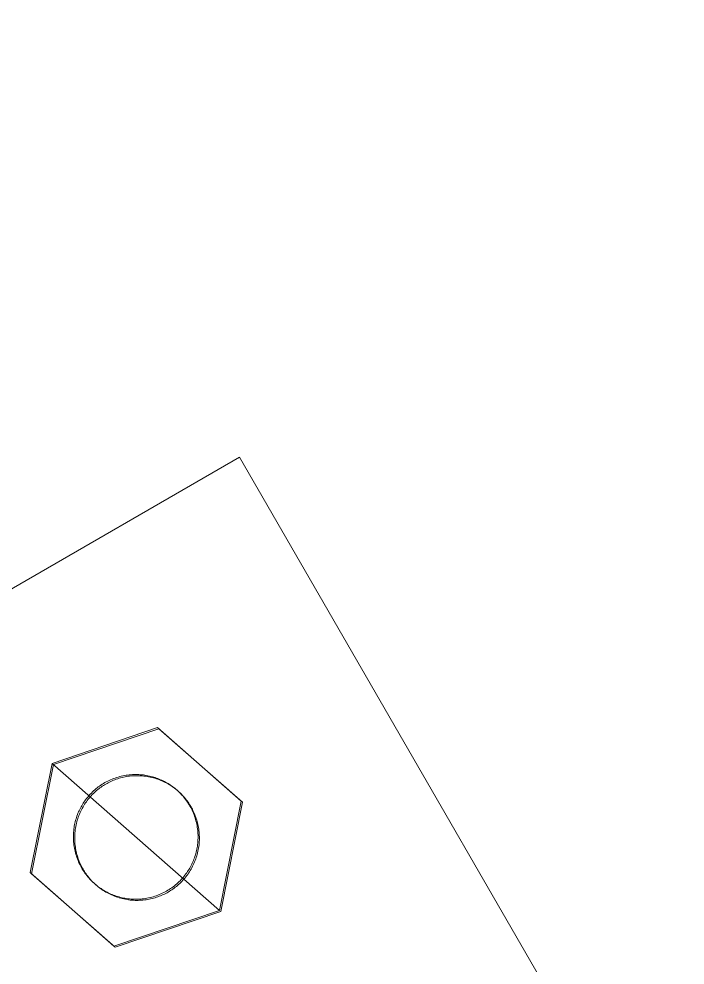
# Model space of a CAD drawing. Header units: millimetres. Extents: x 1.5 to 37.9, y -0.3 to 12.6.
# Drawn here: x 5.6355 to 5.6953, y 2.9982 to 3.0831 of the extents above; entities that cross this region are included whole.
import ezdxf

# ---------------------------------------------------------------- set-up
doc = ezdxf.new("R2010")
doc.units = ezdxf.units.MM
doc.linetypes.add('ACAD_ISO02W100', pattern=[15, 12, -3])
doc.layers.add('0.2', color=6, linetype='Continuous', lineweight=15)

msp = doc.modelspace()

# ---------------------------------------------------------------- linework, layer by layer
at = {"layer": '0.2', "linetype": 'ACAD_ISO02W100', "ltscale": 0.02, "extrusion": (0.103105, -0.178583, 0.978508)}
msp.add_lwpolyline([(6.416106, 2.307319), (6.416106, 0.229199)], dxfattribs=at)
at = {"layer": '0.2'}
for points in [[(5.612017, 3.018816), (5.655318, 3.043815)], [(5.655318, 3.043815), (5.695317, 2.974532)], [(5.655318, 3.043815), (5.695317, 2.974532)], [(5.638482, 3.016331), (5.647953, 3.019541)], [(5.638482, 3.016331), (5.647953, 3.019541)], [(5.647953, 3.019541), (5.655469, 3.012945)], [(5.647953, 3.019541), (5.655469, 3.012945)], [(5.648072, 3.019437), (5.638602, 3.016227)], [(5.648072, 3.019437), (5.638602, 3.016227)], [(5.655588, 3.01284), (5.648072, 3.019437)], [(5.655588, 3.01284), (5.648072, 3.019437)], [(5.636527, 3.006524), (5.638482, 3.016331)], [(5.636527, 3.006524), (5.638482, 3.016331)], [(5.638602, 3.016227), (5.636647, 3.006419)], [(5.638602, 3.016227), (5.636647, 3.006419)], [(5.638482, 3.016331), (5.653513, 3.003138)], [(5.655469, 3.012945), (5.653513, 3.003138)], [(5.655469, 3.012945), (5.653513, 3.003138)], [(5.653633, 3.003033), (5.655588, 3.01284)], [(5.653633, 3.003033), (5.655588, 3.01284)], [(5.644043, 2.999928), (5.636527, 3.006524)], [(5.644043, 2.999928), (5.636527, 3.006524)], [(5.636647, 3.006419), (5.644162, 2.999823)], [(5.636647, 3.006419), (5.644162, 2.999823)], [(5.653513, 3.003138), (5.644043, 2.999928)], [(5.653513, 3.003138), (5.644043, 2.999928)], [(5.644162, 2.999823), (5.653633, 3.003033)], [(5.644162, 2.999823), (5.653633, 3.003033)]]:
    msp.add_lwpolyline(points, dxfattribs=at)
at = {"layer": '0.2', "extrusion": (-2.05876e-10, 1, -1.09014e-05)}
msp.add_lwpolyline([(-5.655318, 1.259695), (-5.655318, 1.254695)], dxfattribs=at)
at = {"layer": '0.2'}
for points in [[(5.647953, 3.019541), (5.638482, 3.016331), (5.636527, 3.006524), (5.644043, 2.999928), (5.653513, 3.003138), (5.655469, 3.012945)], [(5.643312, 3.004825), (5.643204, 3.004885), (5.643096, 3.004949), (5.642988, 3.005016), (5.642882, 3.005086), (5.642776, 3.005159), (5.64267, 3.005234), (5.642566, 3.005313), (5.642463, 3.005395), (5.642361, 3.00548), (5.642261, 3.005568), (5.642162, 3.005659), (5.642065, 3.005753), (5.641969, 3.00585), (5.641875, 3.00595), (5.641783, 3.006053), (5.641693, 3.006158), (5.641605, 3.006266), (5.64152, 3.006377), (5.641437, 3.006491), (5.641357, 3.006607), (5.641279, 3.006725), (5.641204, 3.006846), (5.641132, 3.006969), (5.641063, 3.007095), (5.640997, 3.007222), (5.640934, 3.007352), (5.640874, 3.007483), (5.640818, 3.007616), (5.640765, 3.00775), (5.640715, 3.007886), (5.640669, 3.008023), (5.640627, 3.008162), (5.640588, 3.008302), (5.640553, 3.008442), (5.640521, 3.008583), (5.640493, 3.008725), (5.640469, 3.008867), (5.640448, 3.00901), (5.640432, 3.009153), (5.640418, 3.009296), (5.640409, 3.009439), (5.640403, 3.009581), (5.640401, 3.009724), (5.640403, 3.009865), (5.640408, 3.010006), (5.640416, 3.010147), (5.640429, 3.010286), (5.640444, 3.010425), (5.640463, 3.010562), (5.640485, 3.010698), (5.64051, 3.010833), (5.640538, 3.010966), (5.64057, 3.011097), (5.640604, 3.011227), (5.640641, 3.011356), (5.640681, 3.011482), (5.640724, 3.011607), (5.640769, 3.011729), (5.640816, 3.01185), (5.640866, 3.011968), (5.640919, 3.012085), (5.640973, 3.012199), (5.64103, 3.012311), (5.641088, 3.012421), (5.641149, 3.012529), (5.641213, 3.012637), (5.641279, 3.012744), (5.641349, 3.012851), (5.641422, 3.012957), (5.641498, 3.013062), (5.641577, 3.013166), (5.641659, 3.013269), (5.641744, 3.013371), (5.641832, 3.013471), (5.641923, 3.01357), (5.642017, 3.013668), (5.642113, 3.013764), (5.642213, 3.013857), (5.642316, 3.013949), (5.642421, 3.014039), (5.64253, 3.014127), (5.642641, 3.014212), (5.642754, 3.014295), (5.64287, 3.014376), (5.642989, 3.014453), (5.64311, 3.014528), (5.643233, 3.0146), (5.643358, 3.014669), (5.643485, 3.014735), (5.643615, 3.014798), (5.643746, 3.014858), (5.643879, 3.014914), (5.644014, 3.014968), (5.644149, 3.015017), (5.644287, 3.015063), (5.644425, 3.015106), (5.644565, 3.015145), (5.644705, 3.01518), (5.644847, 3.015211), (5.644988, 3.015239), (5.645131, 3.015264), (5.645273, 3.015284), (5.645416, 3.015301), (5.645559, 3.015314), (5.645702, 3.015323), (5.645845, 3.015329), (5.645987, 3.015331), (5.646129, 3.01533), (5.64627, 3.015324), (5.64641, 3.015316), (5.64655, 3.015304), (5.646688, 3.015288), (5.646825, 3.01527), (5.646961, 3.015248), (5.647096, 3.015222), (5.647229, 3.015194), (5.647361, 3.015163), (5.647491, 3.015128), (5.647619, 3.015091), (5.647746, 3.015051), (5.64787, 3.015009), (5.647993, 3.014963), (5.648113, 3.014916), (5.648232, 3.014866), (5.648348, 3.014814), (5.648462, 3.014759), (5.648574, 3.014703), (5.648684, 3.014644), (5.648792, 3.014584), (5.6489, 3.01452), (5.649007, 3.014453), (5.649114, 3.014383), (5.64922, 3.01431), (5.649325, 3.014235), (5.649429, 3.014156), (5.649532, 3.014074), (5.649634, 3.013989), (5.649735, 3.013901), (5.649834, 3.01381), (5.649931, 3.013716), (5.650027, 3.013619), (5.650121, 3.013519), (5.650213, 3.013416), (5.650303, 3.013311), (5.65039, 3.013203), (5.650476, 3.013092), (5.650559, 3.012978), (5.650639, 3.012862), (5.650717, 3.012744), (5.650792, 3.012623), (5.650864, 3.0125), (5.650933, 3.012374), (5.650999, 3.012247), (5.651062, 3.012117), (5.651121, 3.011986), (5.651178, 3.011853), (5.651231, 3.011719), (5.65128, 3.011583), (5.651326, 3.011446), (5.651369, 3.011307), (5.651408, 3.011167), (5.651443, 3.011027), (5.651475, 3.010886), (5.651503, 3.010744), (5.651527, 3.010602), (5.651547, 3.010459), (5.651564, 3.010316), (5.651577, 3.010173), (5.651587, 3.01003), (5.651592, 3.009888), (5.651594, 3.009745), (5.651593, 3.009604), (5.651588, 3.009463), (5.651579, 3.009322), (5.651567, 3.009183), (5.651552, 3.009044), (5.651533, 3.008907), (5.651511, 3.008771), (5.651486, 3.008636), (5.651457, 3.008503), (5.651426, 3.008372), (5.651392, 3.008242), (5.651354, 3.008113), (5.651315, 3.007987), (5.651272, 3.007862), (5.651227, 3.00774), (5.651179, 3.007619), (5.651129, 3.007501), (5.651077, 3.007384), (5.651023, 3.00727), (5.650966, 3.007158), (5.650908, 3.007048), (5.650847, 3.00694), (5.650783, 3.006832), (5.650716, 3.006725), (5.650647, 3.006618), (5.650574, 3.006512), (5.650498, 3.006407), (5.650419, 3.006303), (5.650337, 3.0062), (5.650252, 3.006098), (5.650164, 3.005998), (5.650073, 3.005899), (5.649979, 3.005801), (5.649882, 3.005705), (5.649782, 3.005612), (5.64968, 3.00552), (5.649574, 3.00543), (5.649466, 3.005342), (5.649355, 3.005257), (5.649242, 3.005174), (5.649126, 3.005093), (5.649007, 3.005016), (5.648886, 3.004941), (5.648763, 3.004869), (5.648638, 3.0048), (5.64851, 3.004734), (5.648381, 3.004671), (5.64825, 3.004611), (5.648117, 3.004554), (5.647982, 3.004501), (5.647846, 3.004452), (5.647709, 3.004406), (5.64757, 3.004363), (5.647431, 3.004324), (5.64729, 3.004289), (5.647149, 3.004258), (5.647007, 3.00423), (5.646865, 3.004205), (5.646722, 3.004185), (5.646579, 3.004168), (5.646436, 3.004155), (5.646294, 3.004146), (5.646151, 3.00414), (5.646009, 3.004138), (5.645867, 3.004139), (5.645726, 3.004145), (5.645586, 3.004153), (5.645446, 3.004165), (5.645308, 3.004181), (5.64517, 3.004199), (5.645034, 3.004221), (5.6449, 3.004247), (5.644767, 3.004275), (5.644635, 3.004306), (5.644505, 3.004341), (5.644377, 3.004378), (5.64425, 3.004418), (5.644126, 3.00446), (5.644003, 3.004506), (5.643882, 3.004553), (5.643764, 3.004603), (5.643648, 3.004655), (5.643533, 3.00471), (5.643421, 3.004766)], [(5.643312, 3.004825), (5.643204, 3.004885), (5.643096, 3.004949), (5.642988, 3.005016), (5.642882, 3.005086), (5.642776, 3.005159), (5.64267, 3.005234), (5.642566, 3.005313), (5.642463, 3.005395), (5.642361, 3.00548), (5.642261, 3.005568), (5.642162, 3.005659), (5.642065, 3.005753), (5.641969, 3.00585), (5.641875, 3.00595), (5.641783, 3.006053), (5.641693, 3.006158), (5.641605, 3.006266), (5.64152, 3.006377), (5.641437, 3.006491), (5.641357, 3.006607), (5.641279, 3.006725), (5.641204, 3.006846), (5.641132, 3.006969), (5.641063, 3.007095), (5.640997, 3.007222), (5.640934, 3.007352), (5.640874, 3.007483), (5.640818, 3.007616), (5.640765, 3.00775), (5.640715, 3.007886), (5.640669, 3.008023), (5.640627, 3.008162), (5.640588, 3.008302), (5.640553, 3.008442), (5.640521, 3.008583), (5.640493, 3.008725), (5.640469, 3.008867), (5.640448, 3.00901), (5.640432, 3.009153), (5.640418, 3.009296), (5.640409, 3.009439), (5.640403, 3.009581), (5.640401, 3.009724), (5.640403, 3.009865), (5.640408, 3.010006), (5.640416, 3.010147), (5.640429, 3.010286), (5.640444, 3.010425), (5.640463, 3.010562), (5.640485, 3.010698), (5.64051, 3.010833), (5.640538, 3.010966), (5.64057, 3.011097), (5.640604, 3.011227), (5.640641, 3.011356), (5.640681, 3.011482), (5.640724, 3.011607), (5.640769, 3.011729), (5.640816, 3.01185), (5.640866, 3.011968), (5.640919, 3.012085), (5.640973, 3.012199), (5.64103, 3.012311), (5.641088, 3.012421), (5.641149, 3.012529), (5.641213, 3.012637), (5.641279, 3.012744), (5.641349, 3.012851), (5.641422, 3.012957), (5.641498, 3.013062), (5.641577, 3.013166), (5.641659, 3.013269), (5.641744, 3.013371), (5.641832, 3.013471), (5.641923, 3.01357), (5.642017, 3.013668), (5.642113, 3.013764), (5.642213, 3.013857), (5.642316, 3.013949), (5.642421, 3.014039), (5.64253, 3.014127), (5.642641, 3.014212), (5.642754, 3.014295), (5.64287, 3.014376), (5.642989, 3.014453), (5.64311, 3.014528), (5.643233, 3.0146), (5.643358, 3.014669), (5.643485, 3.014735), (5.643615, 3.014798), (5.643746, 3.014858), (5.643879, 3.014914), (5.644014, 3.014968), (5.644149, 3.015017), (5.644287, 3.015063), (5.644425, 3.015106), (5.644565, 3.015145), (5.644705, 3.01518), (5.644847, 3.015211), (5.644988, 3.015239), (5.645131, 3.015264), (5.645273, 3.015284), (5.645416, 3.015301), (5.645559, 3.015314), (5.645702, 3.015323), (5.645845, 3.015329), (5.645987, 3.015331), (5.646129, 3.01533), (5.64627, 3.015324), (5.64641, 3.015316), (5.64655, 3.015304), (5.646688, 3.015288), (5.646825, 3.01527), (5.646961, 3.015248), (5.647096, 3.015222), (5.647229, 3.015194), (5.647361, 3.015163), (5.647491, 3.015128), (5.647619, 3.015091), (5.647746, 3.015051), (5.64787, 3.015009), (5.647993, 3.014963), (5.648113, 3.014916), (5.648232, 3.014866), (5.648348, 3.014814), (5.648462, 3.014759), (5.648574, 3.014703), (5.648684, 3.014644), (5.648792, 3.014584), (5.6489, 3.01452), (5.649007, 3.014453), (5.649114, 3.014383), (5.64922, 3.01431), (5.649325, 3.014235), (5.649429, 3.014156), (5.649532, 3.014074), (5.649634, 3.013989), (5.649735, 3.013901), (5.649834, 3.01381), (5.649931, 3.013716), (5.650027, 3.013619), (5.650121, 3.013519), (5.650213, 3.013416), (5.650303, 3.013311), (5.65039, 3.013203), (5.650476, 3.013092), (5.650559, 3.012978), (5.650639, 3.012862), (5.650717, 3.012744), (5.650792, 3.012623), (5.650864, 3.0125), (5.650933, 3.012374), (5.650999, 3.012247), (5.651062, 3.012117), (5.651121, 3.011986), (5.651178, 3.011853), (5.651231, 3.011719), (5.65128, 3.011583), (5.651326, 3.011446), (5.651369, 3.011307), (5.651408, 3.011167), (5.651443, 3.011027), (5.651475, 3.010886), (5.651503, 3.010744), (5.651527, 3.010602), (5.651547, 3.010459), (5.651564, 3.010316), (5.651577, 3.010173), (5.651587, 3.01003), (5.651592, 3.009888), (5.651594, 3.009745), (5.651593, 3.009604), (5.651588, 3.009463), (5.651579, 3.009322), (5.651567, 3.009183), (5.651552, 3.009044), (5.651533, 3.008907), (5.651511, 3.008771), (5.651486, 3.008636), (5.651457, 3.008503), (5.651426, 3.008372), (5.651392, 3.008242), (5.651354, 3.008113), (5.651315, 3.007987), (5.651272, 3.007862), (5.651227, 3.00774), (5.651179, 3.007619), (5.651129, 3.007501), (5.651077, 3.007384), (5.651023, 3.00727), (5.650966, 3.007158), (5.650908, 3.007048), (5.650847, 3.00694), (5.650783, 3.006832), (5.650716, 3.006725), (5.650647, 3.006618), (5.650574, 3.006512), (5.650498, 3.006407), (5.650419, 3.006303), (5.650337, 3.0062), (5.650252, 3.006098), (5.650164, 3.005998), (5.650073, 3.005899), (5.649979, 3.005801), (5.649882, 3.005705), (5.649782, 3.005612), (5.64968, 3.00552), (5.649574, 3.00543), (5.649466, 3.005342), (5.649355, 3.005257), (5.649242, 3.005174), (5.649126, 3.005093), (5.649007, 3.005016), (5.648886, 3.004941), (5.648763, 3.004869), (5.648638, 3.0048), (5.64851, 3.004734), (5.648381, 3.004671), (5.64825, 3.004611), (5.648117, 3.004554), (5.647982, 3.004501), (5.647846, 3.004452), (5.647709, 3.004406), (5.64757, 3.004363), (5.647431, 3.004324), (5.64729, 3.004289), (5.647149, 3.004258), (5.647007, 3.00423), (5.646865, 3.004205), (5.646722, 3.004185), (5.646579, 3.004168), (5.646436, 3.004155), (5.646294, 3.004146), (5.646151, 3.00414), (5.646009, 3.004138), (5.645867, 3.004139), (5.645726, 3.004145), (5.645586, 3.004153), (5.645446, 3.004165), (5.645308, 3.004181), (5.64517, 3.004199), (5.645034, 3.004221), (5.6449, 3.004247), (5.644767, 3.004275), (5.644635, 3.004306), (5.644505, 3.004341), (5.644377, 3.004378), (5.64425, 3.004418), (5.644126, 3.00446), (5.644003, 3.004506), (5.643882, 3.004553), (5.643764, 3.004603), (5.643648, 3.004655), (5.643533, 3.00471), (5.643421, 3.004766)], [(5.649027, 3.004849), (5.64892, 3.004785), (5.648811, 3.004724), (5.648699, 3.004664), (5.648585, 3.004607), (5.648469, 3.004551), (5.648351, 3.004498), (5.64823, 3.004448), (5.648108, 3.004399), (5.647984, 3.004354), (5.647857, 3.004311), (5.647729, 3.00427), (5.647599, 3.004233), (5.647467, 3.004198), (5.647334, 3.004167), (5.647199, 3.004139), (5.647062, 3.004114), (5.646925, 3.004092), (5.646786, 3.004073), (5.646646, 3.004058), (5.646506, 3.004047), (5.646364, 3.004039), (5.646222, 3.004034), (5.646079, 3.004033), (5.645936, 3.004036), (5.645793, 3.004043), (5.645649, 3.004053), (5.645506, 3.004067), (5.645362, 3.004084), (5.645219, 3.004106), (5.645077, 3.004131), (5.644935, 3.00416), (5.644794, 3.004192), (5.644653, 3.004228), (5.644514, 3.004268), (5.644376, 3.004311), (5.644239, 3.004358), (5.644104, 3.004408), (5.64397, 3.004462), (5.643838, 3.004519), (5.643708, 3.004579), (5.643579, 3.004642), (5.643453, 3.004708), (5.643329, 3.004778), (5.643207, 3.00485), (5.643087, 3.004925), (5.64297, 3.005002), (5.642855, 3.005082), (5.642743, 3.005165), (5.642633, 3.00525), (5.642527, 3.005337), (5.642423, 3.005426), (5.642321, 3.005517), (5.642223, 3.00561), (5.642128, 3.005705), (5.642035, 3.005801), (5.641945, 3.005899), (5.641859, 3.005998), (5.641775, 3.006099), (5.641695, 3.0062), (5.641617, 3.006303), (5.641542, 3.006406), (5.641471, 3.00651), (5.641402, 3.006615), (5.641336, 3.006721), (5.641273, 3.006827), (5.641211, 3.006937), (5.641152, 3.007048), (5.641094, 3.007162), (5.641039, 3.007278), (5.640986, 3.007396), (5.640935, 3.007517), (5.640887, 3.007639), (5.640841, 3.007764), (5.640798, 3.00789), (5.640758, 3.008018), (5.64072, 3.008148), (5.640686, 3.00828), (5.640654, 3.008414), (5.640626, 3.008549), (5.640601, 3.008685), (5.640579, 3.008822), (5.640561, 3.008961), (5.640546, 3.009101), (5.640534, 3.009242), (5.640526, 3.009383), (5.640522, 3.009525), (5.640521, 3.009668), (5.640524, 3.009811), (5.64053, 3.009954), (5.64054, 3.010098), (5.640554, 3.010241), (5.640572, 3.010385), (5.640593, 3.010528), (5.640618, 3.01067), (5.640647, 3.010812), (5.640679, 3.010953), (5.640716, 3.011094), (5.640755, 3.011233), (5.640798, 3.011371), (5.640845, 3.011508), (5.640895, 3.011643), (5.640949, 3.011777), (5.641006, 3.011909), (5.641066, 3.01204), (5.641129, 3.012168), (5.641196, 3.012294), (5.641265, 3.012419), (5.641337, 3.012541), (5.641412, 3.01266), (5.64149, 3.012777), (5.64157, 3.012892), (5.641652, 3.013004), (5.641737, 3.013114), (5.641824, 3.013221), (5.641914, 3.013325), (5.642005, 3.013426), (5.642098, 3.013524), (5.642193, 3.01362), (5.642289, 3.013712), (5.642387, 3.013802), (5.642486, 3.013888), (5.642586, 3.013972), (5.642688, 3.014053), (5.64279, 3.01413), (5.642894, 3.014205), (5.642998, 3.014276), (5.643103, 3.014345), (5.643208, 3.014411), (5.643315, 3.014474), (5.643424, 3.014536), (5.643536, 3.014595), (5.643649, 3.014653), (5.643765, 3.014708), (5.643884, 3.014761), (5.644004, 3.014812), (5.644127, 3.01486), (5.644251, 3.014906), (5.644378, 3.014949), (5.644506, 3.014989), (5.644636, 3.015027), (5.644768, 3.015061), (5.644901, 3.015093), (5.645036, 3.015121), (5.645172, 3.015146), (5.64531, 3.015168), (5.645448, 3.015186), (5.645588, 3.015201), (5.645729, 3.015213), (5.64587, 3.015221), (5.646013, 3.015226), (5.646155, 3.015226), (5.646299, 3.015224), (5.646442, 3.015217), (5.646585, 3.015207), (5.646729, 3.015193), (5.646872, 3.015175), (5.647015, 3.015154), (5.647158, 3.015129), (5.6473, 3.0151), (5.647441, 3.015068), (5.647581, 3.015032), (5.64772, 3.014992), (5.647859, 3.014949), (5.647995, 3.014902), (5.648131, 3.014852), (5.648265, 3.014798), (5.648397, 3.014741), (5.648527, 3.014681), (5.648655, 3.014618), (5.648782, 3.014552), (5.648906, 3.014482), (5.649028, 3.01441), (5.649148, 3.014335), (5.649265, 3.014257), (5.64938, 3.014177), (5.649492, 3.014095), (5.649601, 3.01401), (5.649708, 3.013923), (5.649812, 3.013834), (5.649913, 3.013742), (5.650012, 3.013649), (5.650107, 3.013555), (5.6502, 3.013458), (5.650289, 3.013361), (5.650376, 3.013261), (5.650459, 3.013161), (5.65054, 3.013059), (5.650618, 3.012957), (5.650692, 3.012854), (5.650764, 3.012749), (5.650833, 3.012645), (5.650898, 3.012539), (5.650962, 3.012432), (5.651023, 3.012323), (5.651083, 3.012212), (5.65114, 3.012098), (5.651196, 3.011982), (5.651249, 3.011863), (5.6513, 3.011743), (5.651348, 3.011621), (5.651394, 3.011496), (5.651437, 3.01137), (5.651477, 3.011241), (5.651514, 3.011111), (5.651549, 3.01098), (5.65158, 3.010846), (5.651608, 3.010711), (5.651634, 3.010575), (5.651655, 3.010437), (5.651674, 3.010299), (5.651689, 3.010159), (5.6517, 3.010018), (5.651708, 3.009877), (5.651713, 3.009735), (5.651714, 3.009592), (5.651711, 3.009449), (5.651704, 3.009305), (5.651694, 3.009162), (5.65168, 3.009018), (5.651663, 3.008875), (5.651641, 3.008732), (5.651616, 3.008589), (5.651588, 3.008448), (5.651555, 3.008306), (5.651519, 3.008166), (5.651479, 3.008027), (5.651436, 3.007889), (5.651389, 3.007752), (5.651339, 3.007616), (5.651286, 3.007483), (5.651229, 3.00735), (5.651169, 3.00722), (5.651105, 3.007092), (5.651039, 3.006965), (5.65097, 3.006841), (5.650897, 3.006719), (5.650823, 3.0066), (5.650745, 3.006482), (5.650665, 3.006368), (5.650582, 3.006255), (5.650497, 3.006146), (5.65041, 3.006039), (5.650321, 3.005935), (5.65023, 3.005834), (5.650137, 3.005736), (5.650042, 3.00564), (5.649946, 3.005548), (5.649848, 3.005458), (5.649749, 3.005371), (5.649648, 3.005288), (5.649547, 3.005207), (5.649444, 3.00513), (5.649341, 3.005055), (5.649237, 3.004983), (5.649132, 3.004915)], [(5.649027, 3.004849), (5.64892, 3.004785), (5.648811, 3.004724), (5.648699, 3.004664), (5.648585, 3.004607), (5.648469, 3.004551), (5.648351, 3.004498), (5.64823, 3.004448), (5.648108, 3.004399), (5.647984, 3.004354), (5.647857, 3.004311), (5.647729, 3.00427), (5.647599, 3.004233), (5.647467, 3.004198), (5.647334, 3.004167), (5.647199, 3.004139), (5.647062, 3.004114), (5.646925, 3.004092), (5.646786, 3.004073), (5.646646, 3.004058), (5.646506, 3.004047), (5.646364, 3.004039), (5.646222, 3.004034), (5.646079, 3.004033), (5.645936, 3.004036), (5.645793, 3.004043), (5.645649, 3.004053), (5.645506, 3.004067), (5.645362, 3.004084), (5.645219, 3.004106), (5.645077, 3.004131), (5.644935, 3.00416), (5.644794, 3.004192), (5.644653, 3.004228), (5.644514, 3.004268), (5.644376, 3.004311), (5.644239, 3.004358), (5.644104, 3.004408), (5.64397, 3.004462), (5.643838, 3.004519), (5.643708, 3.004579), (5.643579, 3.004642), (5.643453, 3.004708), (5.643329, 3.004778), (5.643207, 3.00485), (5.643087, 3.004925), (5.64297, 3.005002), (5.642855, 3.005082), (5.642743, 3.005165), (5.642633, 3.00525), (5.642527, 3.005337), (5.642423, 3.005426), (5.642321, 3.005517), (5.642223, 3.00561), (5.642128, 3.005705), (5.642035, 3.005801), (5.641945, 3.005899), (5.641859, 3.005998), (5.641775, 3.006099), (5.641695, 3.0062), (5.641617, 3.006303), (5.641542, 3.006406), (5.641471, 3.00651), (5.641402, 3.006615), (5.641336, 3.006721), (5.641273, 3.006827), (5.641211, 3.006937), (5.641152, 3.007048), (5.641094, 3.007162), (5.641039, 3.007278), (5.640986, 3.007396), (5.640935, 3.007517), (5.640887, 3.007639), (5.640841, 3.007764), (5.640798, 3.00789), (5.640758, 3.008018), (5.64072, 3.008148), (5.640686, 3.00828), (5.640654, 3.008414), (5.640626, 3.008549), (5.640601, 3.008685), (5.640579, 3.008822), (5.640561, 3.008961), (5.640546, 3.009101), (5.640534, 3.009242), (5.640526, 3.009383), (5.640522, 3.009525), (5.640521, 3.009668), (5.640524, 3.009811), (5.64053, 3.009954), (5.64054, 3.010098), (5.640554, 3.010241), (5.640572, 3.010385), (5.640593, 3.010528), (5.640618, 3.01067), (5.640647, 3.010812), (5.640679, 3.010953), (5.640716, 3.011094), (5.640755, 3.011233), (5.640798, 3.011371), (5.640845, 3.011508), (5.640895, 3.011643), (5.640949, 3.011777), (5.641006, 3.011909), (5.641066, 3.01204), (5.641129, 3.012168), (5.641196, 3.012294), (5.641265, 3.012419), (5.641337, 3.012541), (5.641412, 3.01266), (5.64149, 3.012777), (5.64157, 3.012892), (5.641652, 3.013004), (5.641737, 3.013114), (5.641824, 3.013221), (5.641914, 3.013325), (5.642005, 3.013426), (5.642098, 3.013524), (5.642193, 3.01362), (5.642289, 3.013712), (5.642387, 3.013802), (5.642486, 3.013888), (5.642586, 3.013972), (5.642688, 3.014053), (5.64279, 3.01413), (5.642894, 3.014205), (5.642998, 3.014276), (5.643103, 3.014345), (5.643208, 3.014411), (5.643315, 3.014474), (5.643424, 3.014536), (5.643536, 3.014595), (5.643649, 3.014653), (5.643765, 3.014708), (5.643884, 3.014761), (5.644004, 3.014812), (5.644127, 3.01486), (5.644251, 3.014906), (5.644378, 3.014949), (5.644506, 3.014989), (5.644636, 3.015027), (5.644768, 3.015061), (5.644901, 3.015093), (5.645036, 3.015121), (5.645172, 3.015146), (5.64531, 3.015168), (5.645448, 3.015186), (5.645588, 3.015201), (5.645729, 3.015213), (5.64587, 3.015221), (5.646013, 3.015226), (5.646155, 3.015226), (5.646299, 3.015224), (5.646442, 3.015217), (5.646585, 3.015207), (5.646729, 3.015193), (5.646872, 3.015175), (5.647015, 3.015154), (5.647158, 3.015129), (5.6473, 3.0151), (5.647441, 3.015068), (5.647581, 3.015032), (5.64772, 3.014992), (5.647859, 3.014949), (5.647995, 3.014902), (5.648131, 3.014852), (5.648265, 3.014798), (5.648397, 3.014741), (5.648527, 3.014681), (5.648655, 3.014618), (5.648782, 3.014552), (5.648906, 3.014482), (5.649028, 3.01441), (5.649148, 3.014335), (5.649265, 3.014257), (5.64938, 3.014177), (5.649492, 3.014095), (5.649601, 3.01401), (5.649708, 3.013923), (5.649812, 3.013834), (5.649913, 3.013742), (5.650012, 3.013649), (5.650107, 3.013555), (5.6502, 3.013458), (5.650289, 3.013361), (5.650376, 3.013261), (5.650459, 3.013161), (5.65054, 3.013059), (5.650618, 3.012957), (5.650692, 3.012854), (5.650764, 3.012749), (5.650833, 3.012645), (5.650898, 3.012539), (5.650962, 3.012432), (5.651023, 3.012323), (5.651083, 3.012212), (5.65114, 3.012098), (5.651196, 3.011982), (5.651249, 3.011863), (5.6513, 3.011743), (5.651348, 3.011621), (5.651394, 3.011496), (5.651437, 3.01137), (5.651477, 3.011241), (5.651514, 3.011111), (5.651549, 3.01098), (5.65158, 3.010846), (5.651608, 3.010711), (5.651634, 3.010575), (5.651655, 3.010437), (5.651674, 3.010299), (5.651689, 3.010159), (5.6517, 3.010018), (5.651708, 3.009877), (5.651713, 3.009735), (5.651714, 3.009592), (5.651711, 3.009449), (5.651704, 3.009305), (5.651694, 3.009162), (5.65168, 3.009018), (5.651663, 3.008875), (5.651641, 3.008732), (5.651616, 3.008589), (5.651588, 3.008448), (5.651555, 3.008306), (5.651519, 3.008166), (5.651479, 3.008027), (5.651436, 3.007889), (5.651389, 3.007752), (5.651339, 3.007616), (5.651286, 3.007483), (5.651229, 3.00735), (5.651169, 3.00722), (5.651105, 3.007092), (5.651039, 3.006965), (5.65097, 3.006841), (5.650897, 3.006719), (5.650823, 3.0066), (5.650745, 3.006482), (5.650665, 3.006368), (5.650582, 3.006255), (5.650497, 3.006146), (5.65041, 3.006039), (5.650321, 3.005935), (5.65023, 3.005834), (5.650137, 3.005736), (5.650042, 3.00564), (5.649946, 3.005548), (5.649848, 3.005458), (5.649749, 3.005371), (5.649648, 3.005288), (5.649547, 3.005207), (5.649444, 3.00513), (5.649341, 3.005055), (5.649237, 3.004983), (5.649132, 3.004915)]]:
    msp.add_lwpolyline(points, close=True, dxfattribs=at)
at = {"layer": '0.2', "extrusion": (1, 0, 0)}
for points in [[(3.019541, 1.269032), (3.019541, 1.259032)], [(3.019437, 1.244812), (3.019437, 1.254812)], [(3.016331, 1.269032), (3.016331, 1.259032)], [(3.016227, 1.244812), (3.016227, 1.254812)], [(3.012945, 1.269032), (3.012945, 1.259032)], [(3.01284, 1.244812), (3.01284, 1.254812)], [(3.006524, 1.269032), (3.006524, 1.259032)], [(3.006419, 1.244812), (3.006419, 1.254812)], [(3.004825, 1.259032), (3.004825, 1.232126)], [(3.004849, 1.244812), (3.004849, 1.254812)], [(3.003138, 1.269032), (3.003138, 1.259032)], [(3.003033, 1.244812), (3.003033, 1.254812)], [(2.999928, 1.269032), (2.999928, 1.259032)], [(2.999823, 1.244812), (2.999823, 1.254812)]]:
    msp.add_lwpolyline(points, dxfattribs=at)

doc.saveas('drawing.dxf')
